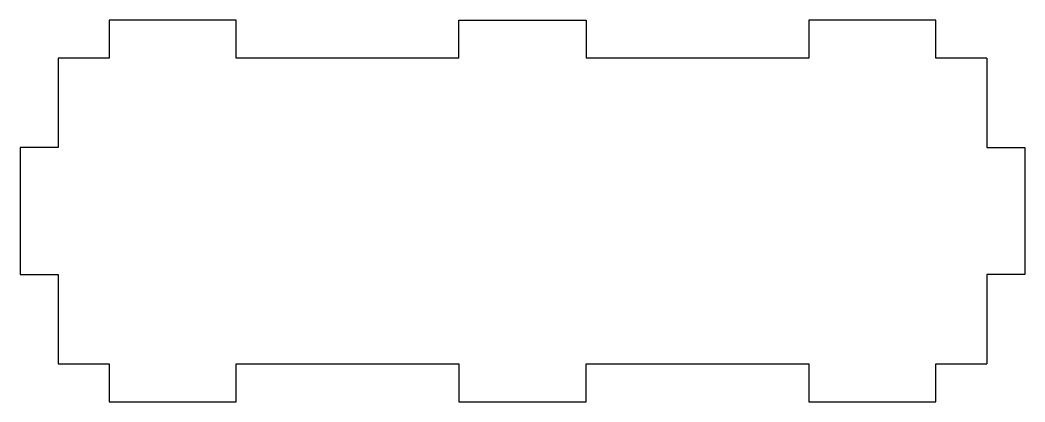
# Model space of a CAD drawing. Extents: x 0 to 79, y 3 to 33.
import ezdxf

# ---------------------------------------------------------------- set-up
doc = ezdxf.new("R2010")
doc.units = 0
doc.layers.get('0').update_dxf_attribs({"linetype": 'continuous'})

# ---------------------------------------------------------------- blocks, each defined once
blk = doc.blocks.new('PAD005002')
at = {"color": 0}
for p, q in [((17, 33), (7, 33)), ((7, 33), (7, 30)), ((17, 30), (17, 33)), ((34.5, 33), (44.5, 33)), ((34.5, 30), (34.5, 33)), ((44.5, 33), (44.5, 30)), ((72, 33), (62, 33)), ((62, 33), (62, 30)), ((72, 30), (72, 33)), ((7, 30), (3, 30)), ((3, 30), (3, 23)), ((34.5, 30), (17, 30)), ((62, 30), (44.5, 30)), ((76, 30), (72, 30)), ((76, 30), (76, 23)), ((3, 23), (0, 23)), ((0, 23), (0, 13)), ((76, 23), (79, 23)), ((79, 23), (79, 13)), ((0, 13), (3, 13)), ((3, 13), (3, 6)), ((76, 13), (76, 6)), ((79, 13), (76, 13)), ((3, 6), (7, 6)), ((7, 6), (7, 3)), ((17, 3), (17, 6)), ((17, 6), (34.5, 6)), ((34.5, 6), (34.5, 3)), ((44.5, 3), (44.5, 6)), ((44.5, 6), (62, 6)), ((62, 6), (62, 3)), ((72, 3), (72, 6)), ((72, 6), (76, 6)), ((7, 3), (17, 3)), ((34.5, 3), (44.5, 3)), ((62, 3), (72, 3))]:
    blk.add_line(p, q, dxfattribs=at)

msp = doc.modelspace()

# ---------------------------------------------------------------- block references
at = {"color": 0}
msp.add_blockref('PAD005002', (0, 0), dxfattribs=at)

doc.saveas('drawing.dxf')
